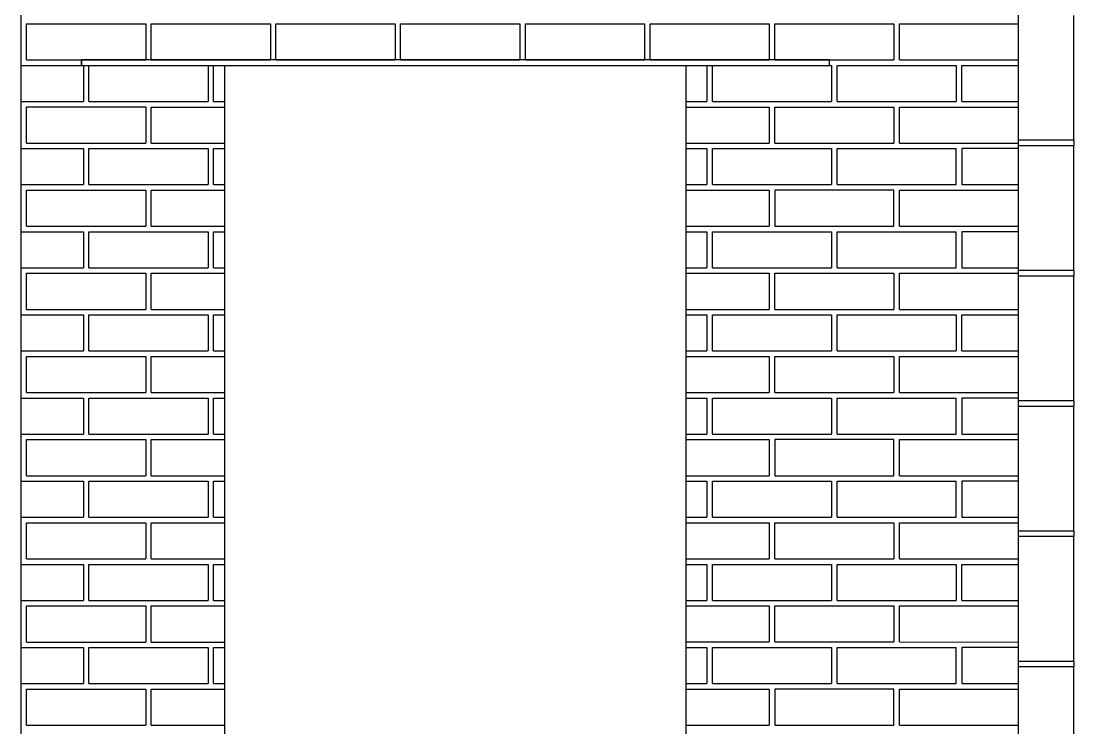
# Model space of a CAD drawing. Header units: millimetres. Extents: x -11841 to 102307, y -68819 to 40378.
# Drawn here: x 75980 to 77880, y 3943 to 5218 of the extents above; entities that cross this region are included whole.
import ezdxf

# ---------------------------------------------------------------- set-up
doc = ezdxf.new("R2010")
doc.units = ezdxf.units.MM

msp = doc.modelspace()

# ---------------------------------------------------------------- linework, layer by layer
at = {"ltscale": 0.58}
for p, q in [((75980.21040927415, 2887.83228170709), (75980.21040927418, 5825.832281707095)), ((77780.21040927415, 2887.83228170709), (77780.21040927414, 5825.832281707094)), ((77880.21040927415, 5002.832281707089), (77880.21040927415, 5227.832281707089)), ((76089.21040927415, 5137.832281707279), (76089.21040927415, 5147.832281707969)), ((76348.21040927415, 3112.832281706394), (76348.21040927415, 5137.832281707279)), ((77180.21040927415, 3112.832281707303), (77180.21040927415, 5137.832281707303)), ((76280.21040927415, 5072.832281707303), (76280.21040927415, 5073.002403738641)), ((77180.21040927415, 5072.832281707303), (77180.21040927415, 5073.002403738641)), ((77880.21040927415, 5002.832281707089), (77780.21040927422, 5002.832281707089)), ((77880.21040927415, 5002.832281707089), (77880.21040927415, 4992.832281707089)), ((77880.21040927415, 4992.832281707089), (77780.21040927422, 4992.832281707089)), ((77880.21040927415, 4767.832281707089), (77880.21040927415, 4992.832281707089)), ((76327.71040927467, 4837.832281706545), (76348.21040927415, 4837.832281706545)), ((76055.21040927459, 4772.83228170724), (76055.21040927459, 4773.002403738578)), ((76327.71040927464, 4772.832281706545), (76348.21040927416, 4772.832281706545)), ((77880.21040927415, 4767.832281707089), (77780.21040927422, 4767.832281707089)), ((77880.21040927415, 4757.832281707089), (77780.21040927422, 4757.832281707089)), ((77880.21040927415, 4767.832281707089), (77880.21040927415, 4757.832281707089)), ((77880.21040927415, 4532.832281707089), (77880.21040927415, 4757.832281707089)), ((76327.7104092746, 4687.832281706545), (76348.21040927416, 4687.832281706545)), ((76327.71040927457, 4622.832281706545), (76348.21040927415, 4622.832281706778)), ((76327.71040927467, 4537.832281706421), (76348.21040927415, 4537.832281706421)), ((77880.21040927415, 4532.832281707089), (77780.21040927422, 4532.832281707089)), ((77880.21040927415, 4522.832281707089), (77780.21040927422, 4522.832281707089)), ((77880.21040927415, 4532.832281707089), (77880.21040927415, 4522.832281707089)), ((77880.21040927415, 4297.832281707089), (77880.21040927415, 4522.832281707089)), ((76055.21040927459, 4472.832281707117), (76055.21040927459, 4473.002403738455)), ((76327.71040927464, 4472.832281706421), (76348.21040927416, 4472.832281706421)), ((76327.7104092746, 4387.832281706421), (76348.21040927416, 4387.832281706421)), ((76327.71040927457, 4322.832281706421), (76348.21040927415, 4322.832281706654)), ((77880.21040927415, 4297.832281707089), (77780.21040927422, 4297.832281707089)), ((77880.21040927415, 4297.832281707089), (77880.21040927415, 4287.832281707089)), ((77880.21040927415, 4287.832281707089), (77780.21040927422, 4287.832281707089)), ((77880.21040927415, 4062.83228170709), (77880.21040927415, 4287.832281707089)), ((76327.71040927467, 4237.832281706297), (76348.21040927415, 4237.832281706297)), ((76055.21040927459, 4172.832281706993), (76055.21040927459, 4173.002403738331)), ((76327.71040927464, 4172.832281706297), (76348.21040927416, 4172.832281706297)), ((76327.7104092746, 4087.832281706297), (76348.21040927416, 4087.832281706297)), ((77880.21040927415, 4062.83228170709), (77780.21040927422, 4062.83228170709)), ((77880.21040927415, 4052.83228170709), (77780.21040927422, 4052.83228170709)), ((77880.21040927415, 4062.83228170709), (77880.21040927415, 4052.83228170709)), ((77880.21040927415, 3827.83228170709), (77880.21040927415, 4052.83228170709)), ((76327.71040927457, 4022.832281706297), (76348.21040927415, 4022.83228170653))]:
    msp.add_line(p, q, dxfattribs=at)
for p, q in [((75990.21040927416, 5147.832281708004), (75990.21040927418, 5212.832281708004)), ((75990.21040927418, 5212.832281708004), (76205.21040927418, 5212.832281707928)), ((76205.21040927418, 5212.832281707928), (76205.21040927416, 5147.832281707928)), ((76215.21040927416, 5147.832281707326), (76215.2104092742, 5212.832281707326)), ((76215.2104092742, 5212.832281707326), (76430.2104092742, 5212.832281707249)), ((76430.2104092742, 5212.832281707249), (76430.21040927416, 5147.832281707249)), ((76440.21040927416, 5147.832281707246), (76440.21040927418, 5212.832281707246)), ((76440.21040927418, 5212.832281707246), (76655.21040927418, 5212.832281707169)), ((76655.21040927418, 5212.832281707169), (76655.21040927416, 5147.832281707169)), ((76665.21040927416, 5147.832281707625), (76665.2104092742, 5212.832281707625)), ((76665.2104092742, 5212.832281707625), (76880.2104092742, 5212.832281707549)), ((76880.2104092742, 5212.832281707549), (76880.21040927416, 5147.832281707549)), ((76890.21040927416, 5147.832281707545), (76890.21040927418, 5212.832281707545)), ((76890.21040927418, 5212.832281707545), (77105.21040927418, 5212.832281707469)), ((77105.21040927418, 5212.832281707469), (77105.21040927416, 5147.832281707469)), ((77115.21040927416, 5147.832281707326), (77115.2104092742, 5212.832281707326)), ((77115.2104092742, 5212.832281707326), (77330.2104092742, 5212.832281707249)), ((77330.2104092742, 5212.832281707249), (77330.21040927416, 5147.832281707249)), ((77340.21040927416, 5147.832281707246), (77340.21040927418, 5212.832281707246)), ((77340.21040927418, 5212.832281707246), (77555.21040927418, 5212.832281707169)), ((77555.21040927418, 5212.832281707169), (77555.21040927416, 5147.832281707169)), ((77565.21040927418, 5212.832281707166), (77780.21040927418, 5212.832281707089)), ((77565.21040927416, 5147.832281707166), (77565.21040927418, 5212.832281707166)), ((75980.21040927416, 5137.832281708009), (76092.71040927421, 5137.832281707968)), ((75990.21040927416, 5147.832281708004), (76205.21040927416, 5147.832281707928)), ((76092.71040927421, 5137.832281707968), (76092.71040927418, 5072.832281707968)), ((76092.71040927421, 5137.832281707968), (76092.71040927418, 5072.832281707968)), ((76102.71040927421, 5072.832281707366), (76102.71040927424, 5137.832281707366)), ((76102.71040927424, 5137.832281707366), (76317.71040927424, 5137.832281707289)), ((76102.71040927418, 5072.832281707964), (76102.71040927421, 5137.832281707964)), ((76215.21040927416, 5147.832281707326), (76430.21040927416, 5147.832281707249)), ((76317.71040927424, 5137.832281707289), (76317.71040927421, 5072.832281707289)), ((76327.71040927418, 5072.832281707286), (76327.71040927421, 5137.832281707286)), ((76327.71040927421, 5137.832281707286), (76348.21040927415, 5137.832281707279)), ((76440.21040927416, 5147.832281707246), (76655.21040927416, 5147.832281707169)), ((76665.21040927416, 5147.832281707625), (76880.21040927416, 5147.832281707549)), ((76890.21040927416, 5147.832281707545), (77105.21040927416, 5147.832281707469)), ((77115.21040927416, 5147.832281707326), (77330.21040927416, 5147.832281707249)), ((77180.21040927415, 5137.832281707303), (77217.71040927424, 5137.832281707289)), ((77217.71040927424, 5137.832281707289), (77217.71040927421, 5072.832281707289)), ((77227.71040927418, 5072.832281707286), (77227.71040927421, 5137.832281707286)), ((77227.71040927421, 5137.832281707286), (77442.71040927421, 5137.832281707209)), ((77340.21040927416, 5147.832281707246), (77555.21040927416, 5147.832281707169)), ((77442.71040927421, 5137.832281707209), (77442.71040927418, 5072.832281707209)), ((77442.71040927421, 5137.832281707209), (77442.71040927418, 5072.832281707209)), ((77452.71040927418, 5072.832281707206), (77452.71040927421, 5137.832281707206)), ((77452.71040927421, 5137.832281707206), (77667.71040927421, 5137.832281707129)), ((77565.21040927416, 5147.832281707166), (77780.21040927416, 5147.832281707089)), ((77667.71040927421, 5137.832281707129), (77667.71040927418, 5072.832281707129)), ((77677.71040927418, 5072.832281707126), (77677.71040927421, 5137.832281707126)), ((77677.71040927421, 5137.832281707126), (77780.21040927395, 5137.832281707089)), ((75980.21040927416, 5072.832281708009), (76092.71040927418, 5072.832281707968)), ((75990.21040927416, 4997.832281708004), (75990.21040927418, 5062.832281708004)), ((75990.21040927418, 5062.832281708004), (76205.21040927418, 5062.832281707928)), ((76102.71040927421, 5072.832281707366), (76317.71040927421, 5072.832281707289)), ((76205.21040927418, 5062.832281707928), (76205.21040927416, 4997.832281707928)), ((76215.21040927416, 4997.832281707326), (76215.2104092742, 5062.832281707326)), ((76215.2104092742, 5062.832281707326), (76348.21040927415, 5062.832281707279)), ((76327.71040927418, 5072.832281707286), (76348.21040927415, 5072.832281707279)), ((77180.21040927415, 5072.832281707304), (77217.71040927421, 5072.832281707289)), ((77180.21040927415, 5062.832281707302), (77330.2104092742, 5062.832281707249)), ((77227.71040927418, 5072.832281707286), (77442.71040927418, 5072.832281707209)), ((77330.2104092742, 5062.832281707249), (77330.21040927416, 4997.832281707249)), ((77340.21040927416, 4997.832281707246), (77340.21040927418, 5062.832281707246)), ((77340.21040927418, 5062.832281707246), (77555.21040927418, 5062.832281707169)), ((77452.71040927418, 5072.832281707206), (77667.71040927418, 5072.832281707129)), ((77555.21040927418, 5062.832281707169), (77555.21040927416, 4997.832281707169)), ((77565.21040927418, 5062.832281707166), (77780.21040927418, 5062.832281707089)), ((77565.21040927416, 4997.832281707166), (77565.21040927418, 5062.832281707166)), ((77677.71040927418, 5072.832281707126), (77780.21040927395, 5072.832281707089)), ((75990.21040927416, 4997.832281708004), (76205.21040927416, 4997.832281707928)), ((76215.21040927416, 4997.832281707326), (76348.21040927415, 4997.832281707278)), ((77180.21040927415, 4997.832281707303), (77330.21040927416, 4997.832281707249)), ((77340.21040927416, 4997.832281707246), (77555.21040927416, 4997.832281707169)), ((77565.21040927416, 4997.832281707166), (77780.21040927416, 4997.832281707089)), ((75980.21040927416, 4987.832281708009), (76092.71040927416, 4987.832281707968)), ((76092.71040927415, 4987.832281707968), (76092.71040927414, 4922.832281707968)), ((76092.71040927416, 4987.832281707968), (76092.71040927414, 4922.832281707968)), ((76102.71040927414, 4922.832281707366), (76102.71040927416, 4987.832281707366)), ((76102.71040927416, 4987.832281707366), (76317.71040927416, 4987.832281707289)), ((76102.71040927414, 4922.832281707964), (76102.71040927415, 4987.832281707964)), ((76317.71040927416, 4987.832281707289), (76317.71040927414, 4922.832281707289)), ((76327.71040927414, 4922.832281707286), (76327.71040927416, 4987.832281707286)), ((76327.71040927416, 4987.832281707286), (76348.21040927415, 4987.832281707279)), ((77180.21040927415, 4987.832281707304), (77217.71040927416, 4987.832281707289)), ((77217.71040927416, 4987.832281707289), (77217.71040927414, 4922.832281707289)), ((77227.71040927414, 4922.832281707286), (77227.71040927416, 4987.832281707286)), ((77227.71040927416, 4987.832281707286), (77442.71040927416, 4987.832281707209)), ((77442.71040927415, 4987.832281707209), (77442.71040927414, 4922.832281707209)), ((77442.71040927416, 4987.832281707209), (77442.71040927414, 4922.832281707209)), ((77452.71040927414, 4922.832281707206), (77452.71040927415, 4987.832281707206)), ((77452.71040927415, 4987.832281707206), (77667.71040927415, 4987.832281707129)), ((77667.71040927414, 4922.832281707129), (77667.71040927415, 4987.832281707129)), ((77780.21040927395, 4987.832281707089), (77677.71040927415, 4987.832281707126)), ((77677.71040927415, 4987.832281707126), (77677.71040927414, 4922.832281707126)), ((75980.21040927416, 4922.832281708009), (76092.71040927414, 4922.832281707968)), ((76102.71040927414, 4922.832281707366), (76317.71040927414, 4922.832281707289)), ((76327.71040927414, 4922.832281707286), (76348.21040927415, 4922.832281707278)), ((77180.21040927415, 4922.832281707303), (77217.71040927414, 4922.832281707289)), ((77227.71040927414, 4922.832281707286), (77442.71040927414, 4922.832281707209)), ((77452.71040927414, 4922.832281707206), (77667.71040927414, 4922.832281707129)), ((77677.71040927414, 4922.832281707126), (77780.21040927395, 4922.832281707089)), ((75990.2104092746, 4847.832281707263), (75990.21040927463, 4912.832281707263)), ((75990.21040927463, 4912.832281707263), (76205.21040927463, 4912.832281707187)), ((76205.21040927463, 4912.832281707187), (76205.2104092746, 4847.832281707187)), ((76215.2104092746, 4847.832281707183), (76215.21040927462, 4912.832281707183)), ((76215.21040927462, 4912.832281707183), (76348.21040927415, 4912.832281707136)), ((77180.21040927415, 4912.832281707302), (77330.2104092742, 4912.832281707249)), ((77330.2104092742, 4912.832281707249), (77330.21040927416, 4847.832281707249)), ((77555.21040927412, 4912.832281707169), (77340.21040927412, 4912.832281707246)), ((77340.21040927412, 4912.832281707246), (77340.2104092741, 4847.832281707246)), ((77555.2104092741, 4847.832281707169), (77555.21040927412, 4912.832281707169)), ((77565.2104092741, 4847.832281707166), (77565.21040927412, 4912.832281707166)), ((77565.21040927412, 4912.832281707166), (77780.21040927412, 4912.832281707089)), ((75990.2104092746, 4847.832281707263), (76205.2104092746, 4847.832281707187)), ((76215.2104092746, 4847.832281707183), (76348.21040927415, 4847.832281707136)), ((77180.21040927415, 4847.832281707302), (77330.21040927416, 4847.832281707249)), ((77340.2104092741, 4847.832281707246), (77555.2104092741, 4847.832281707169)), ((77565.2104092741, 4847.832281707166), (77780.2104092741, 4847.832281707089)), ((75980.21040927416, 4837.832281707267), (76092.71040927467, 4837.832281707227)), ((76092.71040927467, 4837.832281707227), (76092.71040927464, 4772.832281707227)), ((76102.71040927462, 4772.832281707223), (76102.71040927464, 4837.832281707223)), ((76102.71040927464, 4837.832281707223), (76317.71040927464, 4837.832281707147)), ((76317.71040927464, 4837.832281707147), (76317.71040927462, 4772.832281707147)), ((76317.71040927464, 4837.832281707147), (76317.71040927462, 4772.832281707147)), ((76327.71040927464, 4772.832281706545), (76327.71040927467, 4837.832281706545)), ((76327.71040927462, 4772.832281707143), (76327.71040927464, 4837.832281707143)), ((77180.21040927415, 4837.832281707303), (77217.71040927409, 4837.832281707289)), ((77217.71040927409, 4837.832281707289), (77217.71040927406, 4772.832281707289)), ((77227.71040927406, 4772.832281707286), (77227.71040927409, 4837.832281707286)), ((77227.71040927409, 4837.832281707286), (77442.71040927409, 4837.832281707209)), ((77442.7104092741, 4837.832281707209), (77442.71040927408, 4772.832281707209)), ((77442.71040927409, 4837.832281707209), (77442.71040927406, 4772.832281707209)), ((77452.71040927408, 4772.832281707206), (77452.7104092741, 4837.832281707206)), ((77452.7104092741, 4837.832281707206), (77667.7104092741, 4837.832281707129)), ((77667.71040927408, 4772.832281707129), (77667.7104092741, 4837.832281707129)), ((77780.21040927395, 4837.832281707089), (77677.7104092741, 4837.832281707126)), ((77677.7104092741, 4837.832281707126), (77677.71040927408, 4772.832281707126)), ((75980.21040927416, 4772.832281707268), (76092.71040927464, 4772.832281707227)), ((76102.71040927462, 4772.832281707223), (76317.71040927462, 4772.832281707147)), ((77180.21040927415, 4772.832281707303), (77217.71040927406, 4772.832281707289)), ((77227.71040927406, 4772.832281707286), (77442.71040927406, 4772.832281707209)), ((77452.71040927408, 4772.832281707206), (77667.71040927408, 4772.832281707129)), ((77677.71040927408, 4772.832281707126), (77780.21040927395, 4772.832281707089)), ((75990.2104092746, 4697.832281707263), (75990.21040927463, 4762.832281707263)), ((75990.21040927463, 4762.832281707263), (76205.21040927463, 4762.832281707187)), ((76205.21040927463, 4762.832281707187), (76205.2104092746, 4697.832281707187)), ((76215.2104092746, 4697.832281707183), (76215.21040927462, 4762.832281707183)), ((76215.21040927462, 4762.832281707183), (76348.21040927415, 4762.832281707135)), ((77180.21040927415, 4762.832281707302), (77330.21040927414, 4762.832281707249)), ((77330.21040927414, 4762.832281707249), (77330.2104092741, 4697.832281707249)), ((77340.21040927405, 4697.832281707246), (77340.21040927408, 4762.832281707246)), ((77340.21040927408, 4762.832281707246), (77555.21040927408, 4762.832281707169)), ((77555.21040927408, 4762.832281707169), (77555.21040927405, 4697.832281707169)), ((77565.21040927405, 4697.832281707166), (77565.21040927408, 4762.832281707166)), ((77565.21040927408, 4762.832281707166), (77780.21040927408, 4762.832281707089)), ((75990.2104092746, 4697.832281707263), (76205.2104092746, 4697.832281707187)), ((76215.2104092746, 4697.832281707183), (76348.21040927415, 4697.832281707136)), ((77180.21040927415, 4697.832281707302), (77330.2104092741, 4697.832281707249)), ((77340.21040927405, 4697.832281707246), (77555.21040927405, 4697.832281707169)), ((77565.21040927405, 4697.832281707166), (77780.21040927405, 4697.832281707089)), ((75980.21040927416, 4687.832281707267), (76092.7104092746, 4687.832281707227)), ((76092.7104092746, 4687.832281707227), (76092.71040927457, 4622.832281707227)), ((76102.71040927457, 4622.832281707223), (76102.7104092746, 4687.832281707223)), ((76102.7104092746, 4687.832281707223), (76317.7104092746, 4687.832281707147)), ((76317.71040927459, 4687.832281707147), (76317.71040927457, 4622.832281707147)), ((76317.7104092746, 4687.832281707147), (76317.71040927457, 4622.832281707147)), ((76327.71040927457, 4622.832281706545), (76327.7104092746, 4687.832281706545)), ((76327.71040927457, 4622.832281707143), (76327.71040927459, 4687.832281707143)), ((77180.21040927415, 4687.832281707303), (77217.71040927434, 4687.832281707289)), ((77217.71040927434, 4687.832281707289), (77217.71040927431, 4622.832281707289)), ((77227.71040927428, 4622.832281707286), (77227.71040927431, 4687.832281707286)), ((77227.71040927431, 4687.832281707286), (77442.71040927431, 4687.832281707209)), ((77442.71040927431, 4687.832281707209), (77442.71040927428, 4622.832281707209)), ((77442.71040927431, 4687.832281707209), (77442.71040927428, 4622.832281707209)), ((77452.71040927428, 4622.832281707206), (77452.71040927431, 4687.832281707206)), ((77452.71040927431, 4687.832281707206), (77667.71040927431, 4687.832281707129)), ((77667.71040927431, 4687.832281707129), (77667.71040927428, 4622.832281707129)), ((77677.71040927428, 4622.832281707126), (77677.71040927431, 4687.832281707126)), ((77677.71040927431, 4687.832281707126), (77780.21040927405, 4687.832281707089)), ((75980.21040927416, 4622.832281707267), (76092.71040927457, 4622.832281707227)), ((76102.71040927457, 4622.832281707223), (76317.71040927457, 4622.832281707147)), ((77180.21040927415, 4622.832281707303), (77217.71040927431, 4622.832281707289)), ((77227.71040927428, 4622.832281707286), (77442.71040927428, 4622.832281707209)), ((77452.71040927428, 4622.832281707206), (77667.71040927428, 4622.832281707129)), ((77677.71040927428, 4622.832281707126), (77780.21040927405, 4622.832281707089)), ((75990.2104092746, 4547.832281707139), (75990.21040927463, 4612.832281707139)), ((75990.21040927463, 4612.832281707139), (76205.21040927463, 4612.832281707063)), ((76205.21040927463, 4612.832281707063), (76205.2104092746, 4547.832281707063)), ((76215.2104092746, 4547.832281707059), (76215.21040927462, 4612.832281707059)), ((76215.21040927462, 4612.832281707059), (76348.21040927415, 4612.832281707012)), ((77180.21040927415, 4612.832281707302), (77330.2104092743, 4612.832281707249)), ((77330.2104092743, 4612.832281707249), (77330.21040927427, 4547.832281707249)), ((77340.21040927427, 4547.832281707246), (77340.21040927428, 4612.832281707246)), ((77340.21040927428, 4612.832281707246), (77555.21040927428, 4612.832281707169)), ((77555.21040927428, 4612.832281707169), (77555.21040927427, 4547.832281707169)), ((77565.21040927428, 4612.832281707166), (77780.21040927428, 4612.832281707089)), ((77565.21040927427, 4547.832281707166), (77565.21040927428, 4612.832281707166)), ((75990.2104092746, 4547.832281707139), (76205.2104092746, 4547.832281707063)), ((76215.2104092746, 4547.832281707059), (76348.21040927415, 4547.832281707013)), ((77180.21040927415, 4547.832281707302), (77330.21040927427, 4547.832281707249)), ((77340.21040927427, 4547.832281707246), (77555.21040927427, 4547.832281707169)), ((77565.21040927427, 4547.832281707166), (77780.21040927427, 4547.832281707089)), ((75980.21040927416, 4537.832281707144), (76092.71040927467, 4537.832281707103)), ((76092.71040927467, 4537.832281707103), (76092.71040927464, 4472.832281707103)), ((76102.71040927462, 4472.832281707099), (76102.71040927464, 4537.832281707099)), ((76102.71040927464, 4537.832281707099), (76317.71040927464, 4537.832281707023)), ((76317.71040927464, 4537.832281707023), (76317.71040927462, 4472.832281707023)), ((76317.71040927464, 4537.832281707023), (76317.71040927462, 4472.832281707023)), ((76327.71040927464, 4472.832281706421), (76327.71040927467, 4537.832281706421)), ((76327.71040927462, 4472.832281707019), (76327.71040927464, 4537.832281707019)), ((77180.21040927415, 4537.832281707303), (77217.71040927427, 4537.832281707289)), ((77217.71040927427, 4537.832281707289), (77217.71040927424, 4472.832281707289)), ((77227.71040927424, 4472.832281707286), (77227.71040927427, 4537.832281707286)), ((77227.71040927427, 4537.832281707286), (77442.71040927427, 4537.832281707209)), ((77442.71040927425, 4537.832281707209), (77442.71040927424, 4472.832281707209)), ((77442.71040927427, 4537.832281707209), (77442.71040927424, 4472.832281707209)), ((77452.71040927424, 4472.832281707206), (77452.71040927425, 4537.832281707206)), ((77452.71040927425, 4537.832281707206), (77667.71040927425, 4537.832281707129)), ((77667.71040927424, 4472.832281707129), (77667.71040927425, 4537.832281707129)), ((77780.21040927405, 4537.832281707089), (77677.71040927425, 4537.832281707126)), ((77677.71040927425, 4537.832281707126), (77677.71040927424, 4472.832281707126)), ((75980.21040927416, 4472.832281707143), (76092.71040927464, 4472.832281707103)), ((76102.71040927462, 4472.832281707099), (76317.71040927462, 4472.832281707023)), ((77180.21040927415, 4472.832281707303), (77217.71040927424, 4472.832281707289)), ((77227.71040927424, 4472.832281707286), (77442.71040927424, 4472.832281707209)), ((77452.71040927424, 4472.832281707206), (77667.71040927424, 4472.832281707129)), ((77677.71040927424, 4472.832281707126), (77780.21040927405, 4472.832281707089)), ((75990.2104092746, 4397.832281707139), (75990.21040927463, 4462.832281707139)), ((75990.21040927463, 4462.832281707139), (76205.21040927463, 4462.832281707063)), ((76205.21040927463, 4462.832281707063), (76205.2104092746, 4397.832281707063)), ((76215.2104092746, 4397.832281707059), (76215.21040927462, 4462.832281707059)), ((76215.21040927462, 4462.832281707059), (76348.21040927415, 4462.832281707012)), ((77180.21040927415, 4462.832281707302), (77330.2104092743, 4462.832281707249)), ((77330.2104092743, 4462.832281707249), (77330.21040927427, 4397.832281707249)), ((77555.21040927422, 4462.832281707169), (77340.21040927422, 4462.832281707246)), ((77340.21040927422, 4462.832281707246), (77340.21040927421, 4397.832281707246)), ((77555.21040927421, 4397.832281707169), (77555.21040927422, 4462.832281707169)), ((77565.21040927421, 4397.832281707166), (77565.21040927422, 4462.832281707166)), ((77565.21040927422, 4462.832281707166), (77780.21040927422, 4462.832281707089)), ((75990.2104092746, 4397.832281707139), (76205.2104092746, 4397.832281707063)), ((76215.2104092746, 4397.832281707059), (76348.21040927415, 4397.832281707013)), ((77180.21040927415, 4397.832281707303), (77330.21040927427, 4397.832281707249)), ((77340.21040927421, 4397.832281707246), (77555.21040927421, 4397.832281707169)), ((77565.21040927421, 4397.832281707166), (77780.21040927421, 4397.832281707089)), ((75980.21040927416, 4387.832281707143), (76092.7104092746, 4387.832281707103)), ((76092.7104092746, 4387.832281707103), (76092.71040927457, 4322.832281707103)), ((76102.71040927457, 4322.832281707099), (76102.7104092746, 4387.832281707099)), ((76102.7104092746, 4387.832281707099), (76317.7104092746, 4387.832281707023)), ((76317.71040927459, 4387.832281707023), (76317.71040927457, 4322.832281707023)), ((76317.7104092746, 4387.832281707023), (76317.71040927457, 4322.832281707023)), ((76327.71040927457, 4322.832281706421), (76327.7104092746, 4387.832281706421)), ((76327.71040927457, 4322.832281707019), (76327.71040927459, 4387.832281707019)), ((77180.21040927415, 4387.832281707303), (77217.7104092742, 4387.832281707289)), ((77217.7104092742, 4387.832281707289), (77217.71040927416, 4322.832281707289)), ((77227.71040927416, 4322.832281707286), (77227.7104092742, 4387.832281707286)), ((77227.7104092742, 4387.832281707286), (77442.7104092742, 4387.832281707209)), ((77442.71040927421, 4387.832281707209), (77442.71040927418, 4322.832281707209)), ((77442.7104092742, 4387.832281707209), (77442.71040927416, 4322.832281707209)), ((77452.71040927418, 4322.832281707206), (77452.71040927421, 4387.832281707206)), ((77452.71040927421, 4387.832281707206), (77667.71040927421, 4387.832281707129)), ((77667.71040927418, 4322.832281707129), (77667.71040927421, 4387.832281707129)), ((77780.21040927405, 4387.832281707089), (77677.71040927421, 4387.832281707126)), ((77677.71040927421, 4387.832281707126), (77677.71040927418, 4322.832281707126)), ((75980.21040927416, 4322.832281707143), (76092.71040927457, 4322.832281707103)), ((76102.71040927457, 4322.832281707099), (76317.71040927457, 4322.832281707023)), ((77180.21040927415, 4322.832281707303), (77217.71040927416, 4322.832281707289)), ((77227.71040927416, 4322.832281707286), (77442.71040927416, 4322.832281707209)), ((77452.71040927418, 4322.832281707206), (77667.71040927418, 4322.832281707129)), ((77677.71040927418, 4322.832281707126), (77780.21040927405, 4322.832281707089)), ((75990.2104092746, 4247.832281707016), (75990.21040927463, 4312.832281707016)), ((75990.21040927463, 4312.832281707016), (76205.21040927463, 4312.832281706939)), ((76205.21040927463, 4312.832281706939), (76205.2104092746, 4247.832281706939)), ((76215.2104092746, 4247.832281706936), (76215.21040927462, 4312.832281706936)), ((76215.21040927462, 4312.832281706936), (76348.21040927415, 4312.832281706889)), ((77180.21040927415, 4312.832281707302), (77330.21040927424, 4312.832281707249)), ((77330.21040927424, 4312.832281707249), (77330.21040927421, 4247.832281707249)), ((77340.21040927415, 4247.832281707246), (77340.21040927418, 4312.832281707246)), ((77340.21040927418, 4312.832281707246), (77555.21040927418, 4312.832281707169)), ((77555.21040927418, 4312.832281707169), (77555.21040927415, 4247.832281707169)), ((77565.21040927415, 4247.832281707166), (77565.21040927418, 4312.832281707166)), ((77565.21040927418, 4312.832281707166), (77780.21040927418, 4312.832281707089)), ((75980.21040927415, 4237.832281707019), (76092.71040927467, 4237.832281706979)), ((75990.2104092746, 4247.832281707016), (76205.2104092746, 4247.832281706939)), ((76092.71040927467, 4237.832281706979), (76092.71040927464, 4172.832281706979)), ((76102.71040927462, 4172.832281706976), (76102.71040927464, 4237.832281706976)), ((76102.71040927464, 4237.832281706976), (76317.71040927464, 4237.832281706899)), ((76215.2104092746, 4247.832281706936), (76348.21040927415, 4247.832281706888)), ((76317.71040927464, 4237.832281706899), (76317.71040927462, 4172.832281706899)), ((76317.71040927464, 4237.832281706899), (76317.71040927462, 4172.832281706899)), ((76327.71040927464, 4172.832281706297), (76327.71040927467, 4237.832281706297)), ((76327.71040927462, 4172.832281706896), (76327.71040927464, 4237.832281706896)), ((77180.21040927415, 4247.832281707302), (77330.21040927421, 4247.832281707249)), ((77180.21040927415, 4237.832281707304), (77217.71040927434, 4237.83228170729)), ((77217.71040927434, 4237.83228170729), (77217.71040927431, 4172.83228170729)), ((77227.71040927428, 4172.832281707287), (77227.71040927431, 4237.832281707287)), ((77227.71040927431, 4237.832281707287), (77442.71040927431, 4237.83228170721)), ((77340.21040927415, 4247.832281707246), (77555.21040927415, 4247.832281707169)), ((77442.71040927431, 4237.83228170721), (77442.71040927428, 4172.83228170721)), ((77442.71040927431, 4237.83228170721), (77442.71040927428, 4172.83228170721)), ((77452.71040927428, 4172.832281707207), (77452.71040927431, 4237.832281707207)), ((77452.71040927431, 4237.832281707207), (77667.71040927431, 4237.83228170713)), ((77565.21040927415, 4247.832281707166), (77780.21040927415, 4247.832281707089)), ((77667.71040927431, 4237.83228170713), (77667.71040927428, 4172.83228170713)), ((77677.71040927428, 4172.832281707127), (77677.71040927431, 4237.832281707127)), ((77677.71040927431, 4237.832281707127), (77780.21040927405, 4237.832281707089)), ((75980.21040927415, 4172.832281707019), (76092.71040927464, 4172.832281706979)), ((75990.2104092746, 4097.832281707016), (75990.21040927463, 4162.832281707016)), ((75990.21040927463, 4162.832281707016), (76205.21040927463, 4162.832281706939)), ((76102.71040927462, 4172.832281706976), (76317.71040927462, 4172.832281706899)), ((76205.21040927463, 4162.832281706939), (76205.2104092746, 4097.832281706939)), ((76215.2104092746, 4097.832281706936), (76215.21040927462, 4162.832281706936)), ((76215.21040927462, 4162.832281706936), (76348.21040927415, 4162.832281706888)), ((77180.21040927415, 4172.832281707304), (77217.71040927431, 4172.83228170729)), ((77180.21040927415, 4162.832281707303), (77330.2104092743, 4162.83228170725)), ((77227.71040927428, 4172.832281707287), (77442.71040927428, 4172.83228170721)), ((77330.2104092743, 4162.83228170725), (77330.21040927427, 4097.83228170725)), ((77340.21040927427, 4097.832281707247), (77340.21040927428, 4162.832281707247)), ((77340.21040927428, 4162.832281707247), (77555.21040927428, 4162.83228170717)), ((77452.71040927428, 4172.832281707207), (77667.71040927428, 4172.83228170713)), ((77555.21040927428, 4162.83228170717), (77555.21040927427, 4097.83228170717)), ((77565.21040927428, 4162.832281707167), (77780.21040927428, 4162.832281707089)), ((77565.21040927427, 4097.832281707167), (77565.21040927428, 4162.832281707167)), ((77677.71040927428, 4172.832281707127), (77780.21040927405, 4172.83228170709)), ((75980.21040927415, 4087.832281707019), (76092.7104092746, 4087.832281706979)), ((75990.2104092746, 4097.832281707016), (76205.2104092746, 4097.832281706939)), ((76092.7104092746, 4087.832281706979), (76092.71040927457, 4022.832281706979)), ((76102.71040927457, 4022.832281706976), (76102.7104092746, 4087.832281706976)), ((76102.7104092746, 4087.832281706976), (76317.7104092746, 4087.832281706899)), ((76215.2104092746, 4097.832281706936), (76348.21040927415, 4097.832281706888)), ((76317.71040927459, 4087.832281706899), (76317.71040927457, 4022.832281706899)), ((76317.7104092746, 4087.832281706899), (76317.71040927457, 4022.832281706899)), ((76327.71040927457, 4022.832281706297), (76327.7104092746, 4087.832281706297)), ((76327.71040927457, 4022.832281706896), (76327.71040927459, 4087.832281706896)), ((77180.21040927415, 4097.832281707304), (77330.21040927427, 4097.83228170725)), ((77180.21040927415, 4087.832281707304), (77217.71040927427, 4087.83228170729)), ((77217.71040927427, 4087.83228170729), (77217.71040927424, 4022.83228170729)), ((77227.71040927424, 4022.832281707287), (77227.71040927427, 4087.832281707287)), ((77227.71040927427, 4087.832281707287), (77442.71040927427, 4087.83228170721)), ((77340.21040927427, 4097.832281707247), (77555.21040927427, 4097.83228170717)), ((77442.71040927425, 4087.83228170721), (77442.71040927424, 4022.83228170721)), ((77442.71040927427, 4087.83228170721), (77442.71040927424, 4022.83228170721)), ((77452.71040927424, 4022.832281707207), (77452.71040927425, 4087.832281707207)), ((77452.71040927425, 4087.832281707207), (77667.71040927425, 4087.83228170713)), ((77565.21040927427, 4097.832281707167), (77780.21040927427, 4097.832281707089)), ((77667.71040927424, 4022.83228170713), (77667.71040927425, 4087.83228170713)), ((77780.21040927405, 4087.832281707089), (77677.71040927425, 4087.832281707127)), ((77677.71040927425, 4087.832281707127), (77677.71040927424, 4022.832281707127)), ((75980.21040927415, 4022.832281707019), (76092.71040927457, 4022.832281706979)), ((75990.2104092746, 3947.832281706892), (75990.21040927463, 4012.832281706892)), ((75990.21040927463, 4012.832281706892), (76205.21040927463, 4012.832281706816)), ((76102.71040927457, 4022.832281706976), (76317.71040927457, 4022.832281706899)), ((76205.21040927463, 4012.832281706816), (76205.2104092746, 3947.832281706816)), ((76215.2104092746, 3947.832281706812), (76215.21040927462, 4012.832281706812)), ((76215.21040927462, 4012.832281706812), (76348.21040927415, 4012.832281706765)), ((77180.21040927415, 4022.832281707304), (77217.71040927424, 4022.83228170729)), ((77180.21040927415, 4012.832281707304), (77330.2104092743, 4012.83228170725)), ((77227.71040927424, 4022.832281707287), (77442.71040927424, 4022.83228170721)), ((77330.2104092743, 4012.83228170725), (77330.21040927427, 3947.83228170725)), ((77555.21040927422, 4012.83228170717), (77340.21040927422, 4012.832281707247)), ((77340.21040927422, 4012.832281707247), (77340.21040927421, 3947.832281707247)), ((77452.71040927424, 4022.832281707207), (77667.71040927424, 4022.83228170713)), ((77555.21040927421, 3947.83228170717), (77555.21040927422, 4012.83228170717)), ((77565.21040927421, 3947.832281707167), (77565.21040927422, 4012.832281707167)), ((77565.21040927422, 4012.832281707167), (77780.21040927422, 4012.83228170709)), ((77677.71040927424, 4022.832281707127), (77780.21040927405, 4022.83228170709)), ((75990.2104092746, 3947.832281706892), (76205.2104092746, 3947.832281706816)), ((76215.2104092746, 3947.832281706812), (76348.21040927415, 3947.832281706765)), ((77180.21040927415, 3947.832281707304), (77330.21040927427, 3947.83228170725)), ((77340.21040927421, 3947.832281707247), (77555.21040927421, 3947.83228170717)), ((77565.21040927421, 3947.832281707167), (77780.21040927421, 3947.83228170709))]:
    msp.add_line(p, q)
msp.add_lwpolyline([(76089.21040927415, 5147.832281707969), (76089.21040927415, 5137.832281707969), (77439.21040927415, 5137.832281707969), (77439.21040927415, 5147.832281707969)], close=True, dxfattribs=at)

doc.saveas('drawing.dxf')
